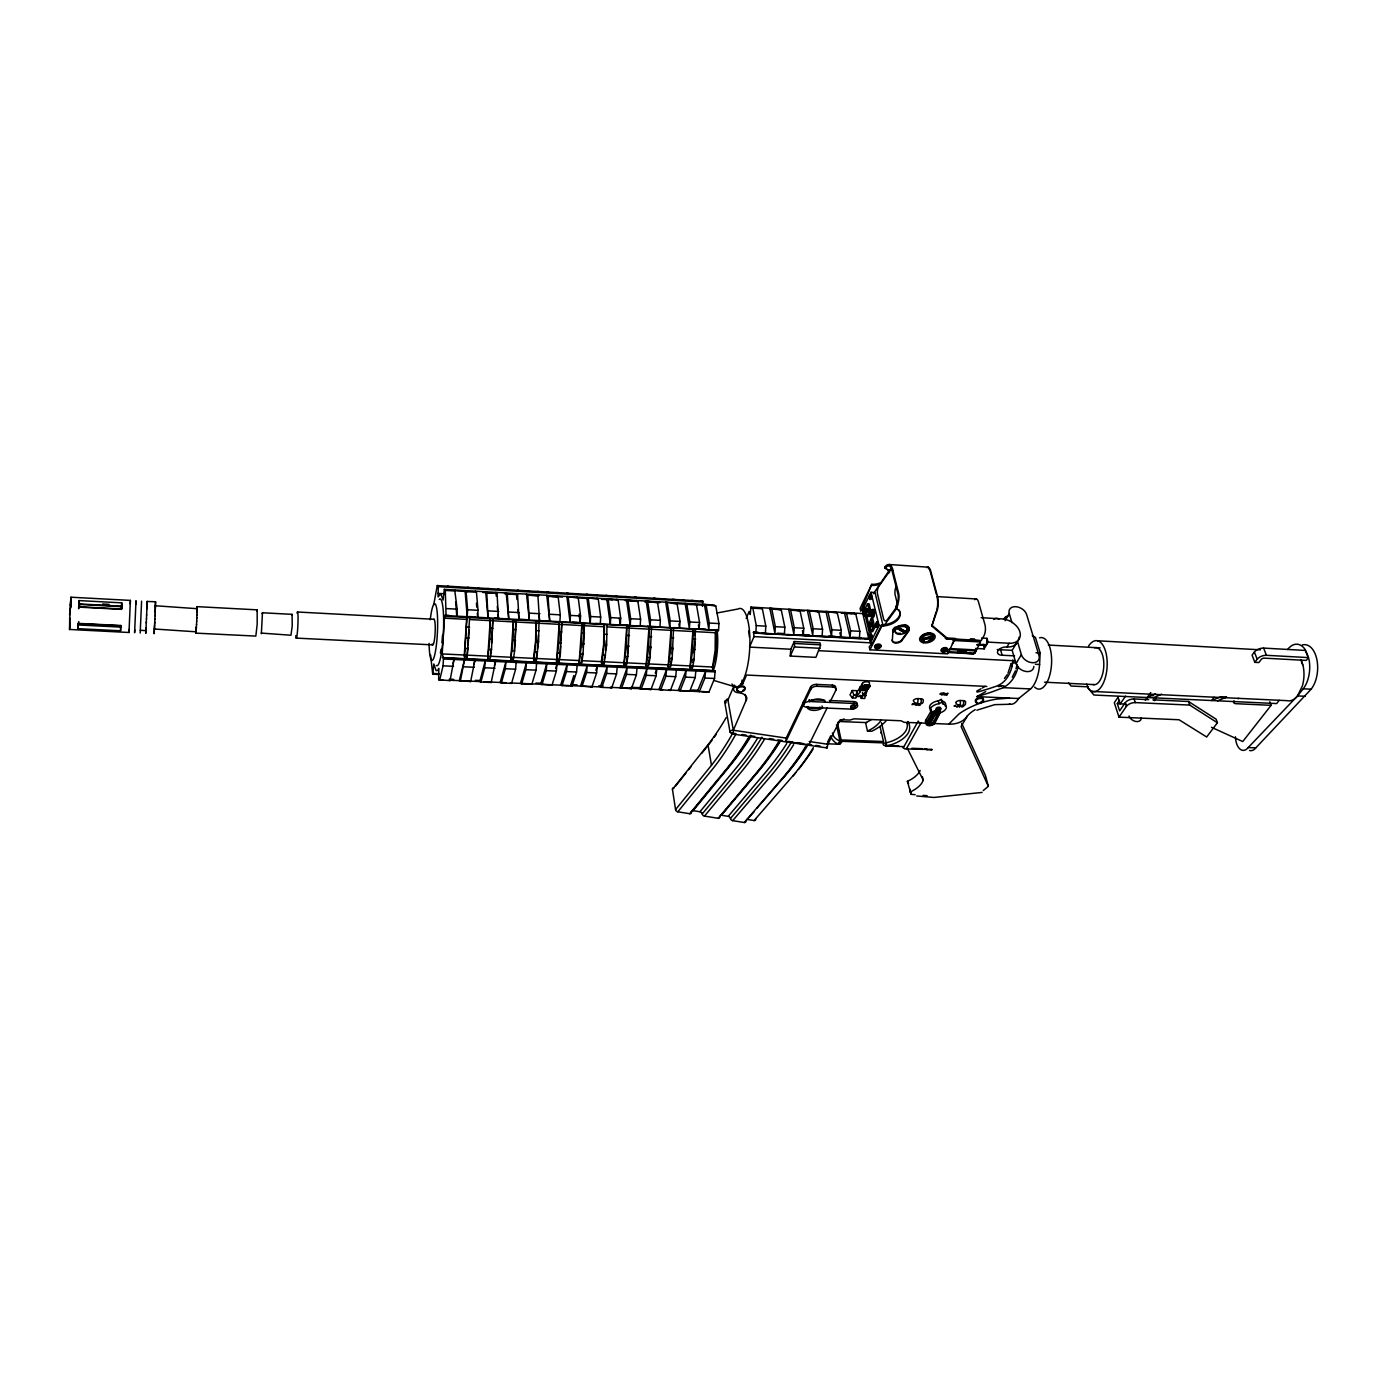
<?xml version="1.0" encoding="UTF-8"?>
<svg xmlns="http://www.w3.org/2000/svg" width="1387" height="1387" viewBox="0 0 1387 1387"><rect width="100%" height="100%" fill="white"/><g stroke="black" fill="none" stroke-linecap="round" stroke-linejoin="round"><path stroke-width="1.5" d="M449.423 615.499L445.123 615.256L444.447 618.186L442.193 653.936L443.476 657.941L715.051 670.909L714.565 678.468L708.913 692.148L668.655 689.963L670.389 690.431L675.712 676.665L676.353 670.06M70.91 606.327L70.893 597.208L69.61 615.013M121.779 605.009L121.657 608.997L79.406 606.778L79.44 602.773M197.041 608.685L155.396 605.755L155.153 612.794M147.109 602.704L147.178 601.473L155.569 601.75L155.032 615.811M196.07 630.842L195.862 631.796L154.338 629.005M195.827 627.427L195.792 633.131L255.832 636.096L257.184 624.358L257.167 609.847L197.041 606.639L196.815 607.783M197.006 612.291L197.11 609.066M78.851 606.084L79.076 600.588L121.744 602.86L121.501 608.321M69.662 617.735L69.783 625.52L70.078 623.283M71.032 607.714L71.118 603.986M70.078 608.356L69.471 629.455L128.991 632.489L130.378 600.398L70.893 597.208M120.548 630.79L120.721 625.52L77.984 623.37L77.967 628.692L120.548 630.79L120.773 625.433M196.937 614.961L197.075 611.442M147.074 603.986L146.987 606.414M147.195 601.299L146.883 608.806M154.234 630.738L154.148 633.72L154.616 624.843M121.657 608.997L121.744 606.691L79.614 604.437L79.406 606.778M130.291 604.038L130.378 600.398M196.833 617.978L196.989 614.424M140.191 633.044L141.595 601.16M140.312 630.287L145.895 630.652L146.051 627.756M135.874 604.333L135.995 600.71L134.608 632.767L134.764 629.767M145.895 630.322L145.791 633.322L146.311 622.104M146.623 615.169L146.97 607.09M533.752 660.281L536.041 641.418L536.422 621.359L535.954 622.988L535.59 641.158L533.527 658.253L533.752 660.281L536.284 660.42L538.589 641.557L538.971 621.497M538.399 635.211L537.393 649.133M556.534 661.391L558.909 642.58L559.256 622.59L556.534 661.391L559.048 661.512L560.417 653.104L561.77 622.728L561.042 640.43M579.159 662.466L581.604 643.741L581.916 623.821L579.159 662.466L581.656 662.587L583.06 654.213L584.43 623.959L583.216 647.486M601.629 663.558L604.143 644.886L604.437 625.034L603.9 626.647L603.622 644.626L601.351 661.547L601.629 663.558L604.108 663.662L606.639 645.024L606.934 625.173M606.292 640.742L605.512 650.572M623.942 664.616L626.543 646.03L626.803 626.23L623.942 664.616L626.404 664.737L627.912 656.432L629.265 626.369L628.71 627.964M646.117 665.691L648.787 647.157L649.012 627.427L646.117 665.691L648.561 665.812L650.122 657.525L651.474 627.565M668.135 666.748L670.875 648.284L671.083 628.623L668.135 666.748L670.562 666.87L672.175 658.617L673.51 628.744M690.015 667.788L692.824 649.393L692.997 629.802L690.015 667.788L692.425 667.91L694.072 659.692L695.424 629.941L694.922 635.437M694.956 641.349L694.176 653.069M790.781 649.237L790.243 656.051L815.903 657.351L820.549 645.388L820.046 642.892L794.283 641.54L790.781 649.237L749.535 647.105L754.008 636.616L753.592 631.935L757.874 632.16M836.482 724.881L840.071 741.577L839.724 744.264L838.771 744.16M884.715 745.443L885.669 746.258L886.276 743.311L881.456 722.714M146.276 623.075L146.467 618.689M146.467 618.949L146.641 614.718M154.893 619.382L155.084 615.169M196.729 621.255L196.867 617.77M464.472 656.97L467.003 617.631L466.604 619.278L464.316 654.907L464.472 656.97L467.072 657.091L469.604 617.77M469.101 629.577L468.078 645.683M487.721 658.079L489.871 639.078L490.305 618.879L487.721 658.079L490.305 658.201L491.501 649.705L492.888 619.018L491.692 642.892M510.815 659.189L513.034 640.257L513.45 620.128L510.815 659.189L513.381 659.31L514.629 650.85L515.999 620.266L515.253 638.089M154.703 623.491L154.893 618.983M154.755 622.052L154.321 629.733M1009.32 704.059A28.884 12.414 -87 0 0 1018.647 698.511L1030.558 688.94A28.486 12.448 -86.8 0 0 1039.591 664.494L1040.129 652.913L1035.448 637.413L1032.257 635.662M196.555 624.653L196.694 621.116M438.777 674.481L432.709 674.203L433.871 663.957L436.038 670.58L437.529 670.545L438.812 668.343L438.656 679.734L450.029 680.636L454.017 659.484L453.012 663.627M444.325 589.371L713.993 604.975L715.796 606.05L718.969 623.578L718.553 630.287L446.094 616.417L445.296 590.429L444.325 589.371L443.094 600.068L440.841 593.931L438.067 596.843L438.292 586.666L437.252 585.574L433.646 605.148M121.744 602.86L121.397 609.344L78.643 607.107L78.678 608.789L79.076 600.588M129.182 629.49L128.991 632.489M155.344 605.373L155.569 601.75M454.711 589.978L457.155 609.17L456.774 616.157L455.664 602.062M467.61 609.743L467.228 616.712L465.061 590.567L466.101 591.642L467.61 609.743L478.03 610.315L477.665 617.284L477.319 613.262M486.768 592.821L488.051 617.839L485.675 591.764L486.768 592.821L497.066 593.428L498.418 618.394L498.037 614.389M507.33 594.017L508.734 618.949L506.168 592.942L507.33 594.017L517.559 594.607L519.033 619.521L518.01 609.517M527.753 595.196L529.314 620.058L526.523 594.121L527.753 595.196L537.913 595.786L539.543 620.613L538.867 614.649M548.056 596.358L549.737 621.168L546.773 595.3L548.056 596.358L558.163 596.947L560.296 614.84L559.915 621.723M77.967 628.692L78.157 623.3M568.237 597.537L570.438 615.412L570.057 622.26L566.884 596.462L578.275 598.109L580.564 615.967L580.165 622.815L579.072 614.216M588.296 598.681L590.637 616.522L590.238 623.352L586.874 597.624L598.282 599.271L600.692 617.076L600.294 623.907M608.234 599.843L610.713 617.614L610.315 624.445L606.76 598.768L618.169 600.415L620.7 618.169L620.301 624.982L619.382 618.567M196.365 627.722L196.538 624.185M628.051 600.987L630.652 618.723L630.253 625.52L626.525 599.912L637.916 601.542L640.586 619.261L640.187 626.057M647.764 602.114L650.486 619.816L650.087 626.595L646.169 601.056L657.559 602.686L660.351 620.353L659.952 627.115M667.338 603.241L670.198 620.891L669.8 627.652L665.691 602.183L677.099 603.813L680.011 621.428L679.613 628.19L678.902 623.942M686.808 604.368L689.79 621.965L689.391 628.71L685.091 603.31L686.808 604.368L707.214 605.391M694.766 603.865L696.499 604.923L699.551 622.503L699.135 629.247L698.407 625.017M706.156 605.495L709.277 623.04L708.861 629.767L704.388 604.42L715.796 606.05M753.592 631.935L755.516 633.096L868.678 638.401L869.094 631.848L865.003 614.649L862.783 613.574L750.956 607.107L750.211 614.51L749.136 611.459L746.206 618.481M755.846 632.299L756.262 625.624L752.864 608.182L750.956 607.107M765.399 632.819L765.815 626.161L762.347 608.737L760.423 607.662M771.831 609.274L775.35 626.681L774.934 633.339L769.854 608.199L781.262 609.829L784.851 627.201L784.435 633.842M790.677 610.367L794.318 627.722L793.901 634.362L788.666 609.292L800.056 610.904L803.766 628.242L803.333 634.865L802.449 630.686M809.419 611.442L813.181 628.762L812.747 635.367L807.355 610.367L818.746 611.979L822.56 629.282L822.144 635.887M828.056 612.517L831.923 629.802L831.506 636.39L825.941 611.442L837.332 613.054L841.268 630.305L840.834 636.893L839.898 632.732M155.309 606.795L155.396 605.755M846.59 613.591L850.578 630.825L850.144 637.396L844.406 612.517L855.814 614.129L859.853 631.328L859.42 637.899M892.881 632.316L892.326 640.499A5.219 3.086 -14 0 0 895.759 643.065A5.219 3.086 -14 0 0 901.567 641.002L908.693 631.172A8.391 4.993 -14.2 0 0 902.226 625.242A8.391 4.993 -14.2 0 0 892.881 632.316L892.725 631.64A8.391 4.993 -14.2 0 1 895.17 627.045M977.627 644.279L986.538 644.764L986.989 638.332L981.649 638.037M196.191 630.253L196.365 626.941M827.536 742.184L830.744 735.821C830.692 739.184 839.43 747.974 840.071 741.577M439.662 680.185L443.06 665.829L443.476 657.941M78.764 621.532L78.608 623.699L120.894 625.814M460.363 681.104L464.454 659.969L459.288 680.653L470.661 681.554L474.857 660.472L473.799 664.598M479.798 681.554L480.942 682.005L484.704 667.771L485.225 660.958L479.798 681.554L451.052 680.289M480.942 682.005L491.189 682.473L495.558 661.46L494.448 665.569M501.4 682.924L505.336 668.725L505.874 661.946L500.187 682.473L501.4 682.924L511.578 683.375L515.6 669.21L516.137 662.431M70.252 605.634L70.737 601.264L70.928 604.004M521.72 683.826L525.829 669.678L526.384 662.917L520.454 683.375L521.72 683.826L531.845 684.276L536.041 670.164L536.596 663.402M541.936 684.727L546.218 670.632L546.773 663.888L540.601 684.276L551.991 685.178L556.36 671.1L556.915 664.373L555.667 668.447M562.03 685.611L566.468 671.568L567.04 664.858L560.625 685.161L562.03 685.611L572.016 686.062L576.559 672.036L577.131 665.344M827.033 708.098L808.916 744.784L785.926 741.386L786.221 738.092L810.545 687.102A4.82 2.826 -11.7 0 1 814.03 684.658A4.82 2.774 -12 0 1 816.492 684.398L832.408 685.126A4.82 2.791 -12.3 0 1 835.702 687.484M581.985 686.496L586.597 672.504L587.186 665.812L580.546 686.045L591.937 686.946L596.618 672.972L597.208 666.297L595.855 670.337M196.208 629.213L195.792 633.131M600.328 686.929L601.837 687.38L606.622 673.441L607.211 666.766L600.328 686.929L570.594 685.611L573.871 675.469M601.837 687.38L611.719 687.831L616.574 673.909L617.18 667.251M621.567 688.264L626.508 674.377L627.115 667.719L619.989 687.796L631.397 688.698L636.408 674.828L637.014 668.187M514.265 649.948L514.993 642.077M641.175 689.131L646.273 675.296L646.897 668.655L639.546 688.663L650.936 689.564L656.12 675.746L656.745 669.123L655.253 673.128M660.68 689.998L665.933 676.215L666.558 669.592L658.981 689.53L670.389 690.431M977.072 692.13A110.162 35.264 -5.2 0 0 994.358 686.86C1006.268 683.93 1012.458 671.291 1012.822 659.865M680.063 690.865L685.473 677.116L686.114 670.528L678.312 690.397L689.703 691.298L695.199 677.567L695.841 670.979M702.515 606.362L702.758 601.126L700.972 600.952M560.573 646.359L559.048 661.512M699.325 691.714L704.891 678.018L705.55 671.447L697.522 691.246M867.846 611.944L868.782 608.841L868.453 611.979L867.256 611.944L867.066 608.65L867.863 611.979L868.262 611.164L867.256 611.944M70.026 626.543L69.61 629.559M627.635 653.624L628.467 645.891M870.811 623.439L870.464 626.595L871.608 626.768L871.816 625.121C869.684 622.919 872.891 623.769 871.001 624.271M871.071 626.629L871.4 623.474M649.809 654.716L650.659 647.018M672.071 653.901L672.712 648.128M1007.985 673.198L1011.158 663.489M860.096 695.268L861.327 698.355L864.69 698.493L866.771 691.159L864.552 695.459M467.904 647.66L467.072 657.091M490.374 654.317L491.154 648.804M536.925 652.913L536.284 660.42M581.708 658.773L582.627 653.329M604.16 659.848L604.784 656.242M627.097 657.351L626.404 664.737M1018.647 698.511L976.864 696.603L981.615 695.234A121.102 41.333 -5.8 0 0 999.42 689.096C1009.389 686.132 1015.995 676.752 1017.989 666.887M648.266 663.801L649.272 658.444M670.597 663.09L671.637 657.733M692.807 662.379L693.517 658.808M715.051 670.909L713.161 670.51L712.554 667.008L715.137 650.382L715.293 632.715L716.42 629.923L718.241 631.085M256.734 610.973L257.167 609.847M786.221 738.092L733.324 730.255A2.358 1.352 -10.1 0 0 730.238 731.296A2.358 1.352 -10.1 0 0 731.382 732.96A2.358 0.988 -81.6 0 0 732.7 733.515A2.358 0.988 -81.6 0 0 733.324 730.255L746.813 698.736A12.102 7.056 -10.3 0 0 738.855 692.807A7.299 4.282 -10.5 0 1 735.682 685.924M262.091 613.661L262.455 612.777L292.068 614.337L292.241 625.884L290.958 635.229L261.241 633.096M1015.977 668.829L1017.104 664.772L1017.902 667.39M291.634 615.221L292.068 614.337M936.797 609.76L937.04 608.945A9.605 2.878 88.9 0 0 937.161 597.26L936.936 596.306M1015.405 670.857L1012.233 677.22M947.252 651.647L974.94 653.104L980.453 641.956L980.124 640.794L947.286 639.078L931.821 626.074L936.138 611.667M931.821 626.074L937.387 609.951A11.061 3.311 88.9 0 0 937.525 596.479L930.469 570.196A12.015 3.572 89.1 0 0 926.932 567.751M927.383 722.696L927.296 723.754A3.502 1.942 -13.9 0 0 929.533 725.401A3.502 1.942 -13.9 0 0 933.52 724.014L939.242 713.958A3.52 1.959 -14 0 0 936.988 712.277A3.52 1.959 -14 0 0 932.983 713.698L927.504 723.164L932.862 713.23A3.52 1.959 -14 0 1 936.866 711.808A3.52 1.959 -14 0 1 939.12 713.49L933.399 723.546A3.502 1.942 -13.9 0 1 929.429 724.933A3.502 1.942 -13.9 0 1 927.175 723.286M931.11 724.569A2.323 1.283 -13.9 0 0 932.567 723.789L938.08 714.097A2.341 1.3 -14 0 0 936.589 712.987A2.341 1.3 -14 0 0 933.936 713.924L928.44 723.615A2.323 1.283 -13.9 0 0 929.931 724.707C933.52 726.268 940.438 713.178 935.462 714.322C923.759 727.551 933.226 727.967 937.04 714.704M928.718 723.633L928.562 724.083A2.323 1.283 -13.9 0 0 930.053 725.176A2.323 1.283 -13.9 0 0 932.688 724.257L938.201 714.565A2.341 1.3 -14 0 0 936.71 713.455A2.341 1.3 -14 0 0 934.058 714.392L928.596 723.164M937.161 714.998L934.89 715.397L929.931 724.725M790.243 656.051L794.56 646.498L794.283 641.54M734.33 685.074L727.932 700.054L733.324 730.255M740.797 684.068A7.299 4.282 -10.5 0 1 742.669 683.999L746.535 675.053L986.798 686.426M895.985 586.926L895.759 587.447A5.999 2.219 -86.1 0 0 895.1 594.694L897.788 605.46M869.614 686.253C867.222 692.044 854.167 683.878 869.701 686.79L869.441 683.15A3.624 1.595 -8.2 0 0 867.083 681.763A3.624 1.595 -8.2 0 0 862.922 682.837L856.368 693.188M869.701 686.79C870.325 681.017 860.096 689.616 862.454 683.306M785.926 741.386L810.944 689.01L810.545 687.102M871.764 584.326L860.113 608.356L860.807 611.251L871.764 584.326A13.991 8.669 -14.2 0 0 880.901 582.661M869.424 638.956L870.342 642.84L879.063 625.485L883.103 625.71L874.989 592.544L871.001 592.301L862.489 609.795L863.962 616.019L865.8 612.256L870.828 633.252M864.482 612.1L863.546 611.476L864.465 608.754M869.805 596.462L871.001 596.098L870.62 598.178L870.603 595.664M870.204 598.161L870.204 595.63M867.534 616.4L869.597 612.204L871.192 612.291L869.181 603.9L867.586 603.796L865.523 608.009L867.534 616.4L869.129 616.487L870.516 613.695M864.084 612.083L864.066 608.737M873.463 593.636L889.084 570.646A8.235 3.832 -79.5 0 1 892.673 568.947M871.4 611.806L871.157 613.453M829.842 702.394L835.91 690.137L835.494 688.247M869.129 623.023L871.192 618.827L872.804 618.931L874.85 627.427L872.752 631.605L871.157 631.518L869.129 623.023L870.724 623.11M872.007 623.491L871.4 625.936M871.157 631.518L873.238 627.34L871.192 618.827M869.909 636.72L870.499 635.558L871.487 636.252L870.915 639.268L869.926 638.557L870.897 635.575M876.497 624.133L877.711 623.786L877.312 625.884L877.295 623.335M876.913 625.866L876.896 623.3M870.516 639.234L870.499 635.558M898.949 609.933A14.962 9.015 -14 0 1 896.297 619.781A14.962 9.015 -14 0 1 881.647 624.878L873.307 641.453L869.233 646.81L869.926 649.792L947.633 653.866L955.262 638.419L946.992 637.968L931.527 624.965M869.926 649.792L881.907 625.988A14.962 8.998 -14 0 0 898.429 618.966A14.962 8.998 -14 0 0 895.638 608.286L895.863 606.396A9.674 4.594 -79.4 0 0 898.135 594.798L891.512 568.67A10.663 5.011 -79.1 0 0 885.53 567.526L884.906 568.289A14.009 8.669 -14.2 0 1 889.5 572.727M852.225 690.483L850.04 694.818L852.381 697.956L855.744 698.094L857.201 695.216L856.698 690.691L852.225 690.483L853.837 695.078L852.381 697.956M876.653 647.088L876.879 645.648L877.451 647.521L878.855 645.753L878.63 647.192M731.903 733.914L827.137 747.957L827.831 744.264L840.297 719.68L849.763 720.078L854.219 718.83L901.134 720.772L904.029 722.315L927.296 723.251A4.664 2.601 -13.9 0 1 925.684 720.356L931.318 710.647M861.327 698.355L862.818 695.476L862.471 692.46M942.952 649.948L944.634 648.821L945.171 650.711L942.952 649.948L945.431 649.255M943.125 650.607L943.385 649.151M917.015 703.729L915.853 705.185L916.772 703.504L920.743 703.885M1007.274 674.637L1004.5 678.364M918.974 703.608L918.055 705.272L919.98 705.359L918.506 705.099L919.217 703.816M952.28 643.828L954.273 640.222M918.246 721.032L903.197 747.974L905.017 748.945L931.977 749.517A2.271 0.884 -88 0 1 931.076 749.743M926.637 749.743L931.977 749.517M906.509 748.581L920.864 722.991A2.323 1.699 28.8 0 1 918.766 721.986M941.79 694.558L944.166 693.136L942.293 693.049L941.34 694.748L943.264 694.835M932.029 712.901L932.723 712.346A4.698 2.618 -14 0 1 937.265 711.115A4.698 2.618 -14 0 1 940.23 712.658L934.89 723.06A4.681 2.583 -13.9 0 1 929.03 725.626A4.681 2.583 -13.9 0 1 926.273 722.696L931.908 712.987M943.541 694.055L942.12 693.985M947.824 652.497L973.674 653.849L974.662 652.115L974.94 653.104M984.163 648.891L983.539 644.366L986.105 645.51L984.163 648.891L975.564 648.44M986.538 644.764L988.064 642.112L986.989 638.332M1005.09 620.7L1009.251 613.505A9.57 6.554 28.9 0 1 1015.752 606.674A9.57 6.554 28.9 0 1 1026.623 614.528L1038.984 655.566A9.744 6.762 29.8 0 1 1032.448 662.726A9.744 6.762 29.8 0 1 1021.369 654.647L1017.503 641.54L1019.774 637.829A15.742 10.905 28.9 0 0 1016.168 625.658L1013.169 623.023A15.742 10.905 28.9 0 0 1002.055 618.914L981.146 617.683M959.041 705.359C956.389 708.098 955.47 707.283 958.694 705.342L962.959 705.567A3.537 2.549 29.4 0 0 965.439 702.897A3.537 1.976 -14.6 0 0 963.428 700.643L960.185 700.504A3.537 1.976 -14.5 0 0 955.73 702.463A3.537 2.549 29.3 0 0 959.717 705.428L960.012 704.787A3.52 1.422 -87.4 0 0 960.341 701.302L960.185 700.504M933.711 723.511L948.708 724.135L959.111 713.854A52.654 28.607 -14.9 0 1 996.768 699.083L1009.476 698.094M960.133 705.602L959.284 707.058L960.48 705.619M1014.538 655.878L1002.125 655.219A6.727 3.849 -15.9 0 1 997.912 650.763A6.727 3.849 -15.9 0 1 1006.945 647.018L1009.147 643.273A15.742 10.905 28.9 0 0 1018.249 640.222M975.2 709.659A29.283 16.02 -14.9 0 0 967.467 715.761L961.104 726.563L988.342 786.308L983.21 790.59M1033.835 666.401A9.692 6.744 29.9 0 1 1025.86 671.481A9.692 6.744 29.9 0 1 1016.012 663.558L1012.163 650.347L1017.503 641.54M1016.012 663.558L1021.369 654.647M1235.453 736.792A15.153 8.27 -87.8 0 0 1248.196 747.576L1297.538 695.91L1302.462 685.715A24.758 14.026 -86.4 0 0 1303.26 666.575L1301.63 660.958M1016.619 643.031L1016.03 643.984A15.708 10.888 29 0 1 1006.945 647.018M895.638 608.286L896.227 607.402A11.148 5.288 -79.4 0 0 898.845 594.035L892.136 567.612A12.119 5.687 -79.1 0 0 885.339 566.312L884.906 568.289M1118.511 696.569L1114.316 702.741L1118.98 717.148L1179.037 719.749L1206.655 737L1217.422 722.766L1216.139 719.194L1188.468 701.493L1152.909 699.846M1148.731 699.655L1134.098 698.961A6.918 3.676 -17.2 0 0 1125.204 702.758L1119.638 710.855L1117.298 703.642L1119.517 700.4M1125.533 696.135L1120.211 703.937L1117.853 696.707M1118.98 717.148L1126.383 706.382A6.935 3.676 -17.2 0 1 1135.312 702.602L1189.734 705.081L1217.422 722.766M1145.298 700.262L1150.725 692.529M1154.244 700.678L1156.429 697.592M884.629 567.196L884.646 567.162A13.991 8.669 -14.2 0 1 886.761 568.341M868.886 687.9C867.152 690.986 857.322 689.599 862.125 687.588M860.425 689.252L867.673 689.547M862.454 686.496L869.892 686.236M856.004 695.598L856.663 696.534L860.339 691.593L859.68 687.085M897.112 606.466L887.039 620.076A6.068 2.843 -80.1 0 1 883.675 619.243L877.399 593.619A6.016 2.791 -79.7 0 1 878.751 586.424L889.76 571.115A6.9 3.207 -79.5 0 1 892.708 570.49M884.074 625.502L897.406 607.454M860.477 695.806L861.136 696.742L867.256 690.102M860.842 688.698L868.071 688.992L868.401 687.917M1214.093 697.245L1211.649 700.539L1220.3 696.95L1226.541 696.933M1254.403 652.029L1252.08 655.132L1254.836 662.345L1258.859 662.553L1261.199 659.449A2.375 1.248 -19.5 0 1 1264.285 658.149L1306.277 660.42L1308.478 657.611L1305.583 650.451L1263.626 648.093A7.108 3.745 -19.6 0 0 1254.403 652.029L1257.159 659.224L1254.836 662.345M1269.764 701.787L1271.116 705.324L1242.752 741.542L1211.492 727.308M1279.213 700.331L1276.647 703.573L1093.875 695.026L1087.945 687.796L1086.784 684.12M1092.315 691.437L1286.893 700.643A24.758 14.026 -86.4 0 0 1297.538 695.91L1303.208 688.802A24.879 14.147 -86.2 0 0 1308.981 659.293L1304.855 649.099A24.879 14.147 -86.2 0 0 1287.587 649.532M711.531 787.712L691.402 812.175A2.219 1.595 39.6 0 1 689.72 813.718L677.827 811.794A2.237 1.612 39.2 0 1 675.556 809.609L672.452 789.324L708.011 744.784A494.24 299.956 0.1 0 0 726.199 717.564M675.469 786.186L686.01 772.975M688.645 769.681L691.281 766.387M701.822 753.193L709.728 743.293A495.852 301.36 0.1 0 0 711.964 740.311M1249.548 750.488A15.136 8.305 -87.8 0 0 1255.824 747.87L1311.131 689.183A24.845 14.217 -86.2 0 0 1316.939 659.813A24.845 14.217 -86.2 0 0 1302.376 644.903M675.556 809.609L711.479 765.312A498.574 298.292 -0.1 0 0 731.642 735.127M677.827 811.794L713.837 767.531A500.984 299.384 -0.1 0 0 735.908 734.07M689.72 813.718L725.938 769.664A494.292 296.315 -0.6 0 0 748.928 736.844M714.201 784.453L718.241 779.546M720.911 776.287L726.285 769.768M692.581 810.632A2.219 1.595 39.7 0 1 693.084 810.649L729.319 766.612A498.956 300.008 -0.6 0 0 750.714 736.566M693.084 810.649L699.95 811.759L736.306 767.843A491.241 295.154 -0.9 0 0 757.579 738.196M719.784 816.302A2.202 1.578 40.4 0 0 719.801 816.77A2.202 1.578 40.3 0 1 718.154 818.295L704.475 816.093A2.219 1.595 40 0 1 702.221 813.926L738.647 770.062A494.275 296.645 -0.9 0 0 761.948 737.208M704.475 816.093L740.987 772.282A497.309 298.118 -0.9 0 0 764.462 739.288M718.154 818.295L754.909 774.709A488.259 292.362 -1.4 0 0 778.332 742.253M722.523 813.545L726.597 808.708M730.689 803.853L734.763 799.016M737.485 795.791L756.556 773.183A490.513 294.148 -1.4 0 0 765.797 761.584M720.494 815.331A2.202 1.578 40.4 0 1 721.431 815.244L758.186 771.675A492.749 295.934 -1.4 0 0 779.979 741.941M721.431 815.244L728.21 816.354L765.087 772.888A485.277 291.166 -1.7 0 0 786.741 743.553M745.842 820.532A2.202 1.56 41.1 0 0 745.859 820.983A2.202 1.56 41 0 1 744.264 822.508L732.7 820.653A2.202 1.56 40.7 0 1 730.446 818.503L767.41 775.09A488.259 292.622 -1.7 0 0 791.127 742.6M732.7 820.653L769.733 777.292A491.258 294.079 -1.7 0 0 793.641 744.663M744.264 822.508L781.505 779.338A453.844 270.465 -2.8 0 0 805.639 746.483M747.246 819.388L754.355 811.482M756.886 808.205L784.695 776.304A458.369 273.985 -2.7 0 0 806.957 746.535M746.969 819.457A2.202 1.56 41.1 0 1 747.454 819.474L754.112 820.549L791.457 777.518A407.431 241.633 -3.9 0 0 813.389 747.576M871.296 615.187L871.92 612.794L871.296 615.187A4.022 1.439 -86.4 0 0 873.273 616.66A4.022 1.439 -86.4 0 0 873.55 610.297A4.022 1.439 -86.4 0 0 871.261 612.152M896.886 628.467L896.123 629.109A6.294 3.745 -14.2 0 0 896.574 633.668A6.294 3.745 -14.2 0 0 903.925 633.443L904.757 632.975L896.8 628.138L898.1 627.288L906.352 631.778A6.294 3.745 -14.2 0 0 905.919 627.184A6.294 3.745 -14.2 0 0 898.551 627.427L898.1 627.288M905.971 631.674L904.671 632.645L896.8 628.138M856.49 693.673L856.819 695.737L855.675 695.476M982.377 687.952L985.082 686.357M985.672 691.662L976.864 696.603M839.933 721.119L844.042 718.865M976.777 691.09L981.008 688.767M931.423 709.797A8.253 4.629 -14.1 0 1 930.452 704.735A8.253 4.629 -14.1 0 1 938.323 700.886L941.201 699.395L942.276 701.059A8.253 4.629 -14.1 0 1 945.188 706.052M933.694 713.178A8.253 4.612 -14.1 0 1 932.151 712.606L931.006 711.774A8.253 4.612 -14.1 0 1 931.717 706.937A8.253 4.612 -14.1 0 1 939.051 703.712L941.929 702.221L941.201 699.395M1147.24 697.522L1155.475 693.881M1153.325 697.8L1161.612 694.176M1217.613 700.816L1226.299 697.245M976.847 710.196L994.739 704.648L1010.273 704.267M261.363 633.755L262.455 612.777M939.727 712.935L941.738 712.225A8.253 4.612 -14.1 0 0 943.004 703.885L942.276 701.059M998.727 686.652L1001.535 685.802M903.076 746.865L903.943 746.639L885.877 745.981C896.557 744.507 915.697 734.503 907.878 721.5M877.035 646.325L879.011 646.429M876.48 646.411L878.474 646.515M943.559 649.827L945.605 649.931M921.766 638.783C945.83 634.726 925.441 636.026 921.974 639.996A5.756 3.381 -14.6 0 0 927.972 641.678A5.756 3.381 -14.6 0 0 933.122 637.552L932.914 636.338M921.887 639.65L933.035 637.205M921.974 639.996L933.122 637.552M717.044 612.985L738.075 608.997A39.356 11.581 -87 0 1 749.465 652.271A39.356 11.581 -87 0 1 731.972 684.034M982.065 792.428L933.936 797.456L916.755 795.965M886.189 745.062L886.64 745.998M962.803 705.688C959.093 706.711 964.693 707.647 962.803 705.688A3.502 1.422 -87.4 0 0 963.428 700.643M803.298 702.29L803.697 704.18A4.785 2.757 -11.7 0 0 806.835 707.231L851.549 709.138A4.75 2.705 -12.6 0 0 857.443 706.503A4.75 2.705 -12.6 0 0 854.444 703.469L854.011 701.579L829.443 700.504M886.726 745.53L898.741 745.963M826.721 743.779L839.724 744.264L838.58 742.34M911.866 748.287L922.476 748.685M883.519 741.525A2.289 1.266 -12.9 0 0 882.808 742.86L840.435 741.265A2.306 1.283 -12.1 0 0 841.129 739.93L883.519 741.525L880.086 726.788M871.209 719.662A29.231 16.592 -12.8 0 1 865.575 722.766L867.482 731.07L871.764 731.244A40.951 23.128 -12.8 0 0 886.345 720.599M1248.196 747.576L1255.824 747.87M839.187 721.5L866.58 722.61M918.818 704.527L920.361 704.388L918.922 704.336M803.697 704.18A4.785 2.757 -11.7 0 1 809.592 701.51L854.444 703.469M1117.298 703.642L1126.157 704.197M432.883 673.441L439.367 673.735M853.837 695.078L857.201 695.216M862.818 695.476L866.164 695.633M917.778 698.771L917.899 699.412A3.537 1.352 -87.4 0 1 917.292 703.556A3.554 2.583 28.3 0 1 913.305 700.574A3.554 2.011 -13.8 0 1 917.761 698.597L921.037 698.753A3.554 2.011 -13.9 0 1 923.135 701.007A3.554 2.583 28.4 0 1 920.569 703.694A3.537 1.37 -87.4 0 0 921.037 698.753M856.819 696.378L861.31 696.586M449.405 679.179L453.722 679.387M475.36 680.341L479.694 680.532M535.954 683.045L542.456 683.34M570.577 684.606L577.079 684.883M598.716 685.854L603.033 686.045M631.172 687.311L639.823 687.692M691.766 690.015L698.25 690.293M438.656 679.734L442.782 679.907M483.89 681.745L506.29 682.733M568.601 685.507L510.347 682.924L511.578 683.375M662.847 689.703L610.176 687.363L611.719 687.831M701.337 691.419L708.913 692.148M811.222 699.707L824.866 700.296M1002.94 687.64L1030.558 688.94M443.06 665.829L453.514 666.315M463.934 666.8L474.337 667.286M484.704 667.771L495.038 668.239M505.336 668.725L515.6 669.21M525.829 669.678L536.041 670.164M546.218 670.632L556.36 671.1M566.468 671.568L576.559 672.036M586.597 672.504L596.618 672.972M606.622 673.441L616.574 673.909M626.508 674.377L636.408 674.828M646.273 675.296L656.12 675.746M665.933 676.215L675.712 676.665M685.473 677.116L695.199 677.567M704.891 678.018L714.565 678.468M863.494 685.403L869.805 685.698M1271.116 705.324L1235.973 703.694A4.612 2.375 -18.6 0 1 1234.066 700.834M862.523 687.033L869.302 687.345M861.726 688.143L868.487 688.455M835.91 690.137A4.82 2.791 -12.3 0 0 832.824 687.033L816.908 686.288L816.492 684.38M866.84 690.639L860.113 690.345L860.339 691.593M1044.567 682.196L1094.135 684.606M442.193 653.936L578.448 660.524M582.783 660.732L712.554 667.008M1297.538 695.91L1305.427 696.291M1088.188 686.842L1071.059 686.028L1068.51 682.82M442.453 657.577L713.161 670.51M443.563 658.981L715.224 671.915M997.738 685.611L1004.084 685.906M78.175 624.965L120.721 627.097M296.177 638.107L432.501 644.868M1303.208 688.802L1311.131 689.183M465.633 648.423L468.217 648.561M488.935 649.584L491.501 649.705M512.08 650.728L514.629 650.85M535.053 651.855L537.601 651.977M557.886 652.982L560.417 653.104M580.564 654.092L583.06 654.213M603.068 655.201L605.564 655.323M625.45 656.311L627.912 656.432M647.66 657.403L650.122 657.525M669.73 658.496L672.175 658.617M691.645 659.571L694.072 659.692M794.387 646.966L820.168 648.301M818.607 650.676L1015.353 660.836M1012.545 662.795L1016.636 663.003M1035.396 664.286L1039.591 664.494M466.535 637.881L469.135 638.02M489.871 639.078L492.454 639.216M513.034 640.257L515.6 640.378M536.041 641.418L538.589 641.557M558.909 642.58L561.44 642.718M581.604 643.741L584.118 643.863M604.143 644.886L606.639 645.024M626.543 646.03L629.022 646.151M648.787 647.157L651.249 647.278M670.875 648.284L673.319 648.405M692.824 649.393L695.251 649.532M869.926 638.557L870.915 639.268M753.245 632.715L757.545 632.94M761.844 633.183L783.326 634.344M787.625 634.57L809.106 635.731M813.406 635.957L834.887 637.118M839.17 637.344L860.668 638.505M864.951 638.731L871.4 639.078M976.656 644.764L983.106 645.111M755.516 633.096L869.736 639.251M977.488 645.042L986.105 645.51M444.447 618.186L465.945 619.348M470.245 619.573L603.518 626.716M607.818 626.941L715.293 632.715M297.581 612.014L434.096 619.295M754.008 636.616L872.319 642.927M997.27 649.567L1012.163 650.347M1036.002 652.705L1040.129 652.913M950.32 648.579L975.911 649.931M102.725 604.004L109.088 604.351M948.465 649.463L976.188 650.919M79.007 603.917L121.623 606.171M957.637 651.214L966.15 651.665M794.682 643.481L820.48 644.834M467.003 627.028L469.604 627.149M490.339 628.242L492.922 628.38M513.502 629.455L516.068 629.594M536.509 630.669L539.058 630.808M559.36 631.865L561.891 632.004M582.055 633.061L584.568 633.183M604.611 634.24L607.107 634.379M626.993 635.419L629.473 635.541M649.237 636.581L651.699 636.72M671.325 637.743L673.77 637.864M693.275 638.887L695.702 639.026M957.03 652.583L973.674 653.849M1097.602 640.777L1260.471 649.827M446.666 608.598L457.155 609.17M488.432 610.887L498.8 611.459M509.116 612.031L519.414 612.603M529.695 613.158L539.924 613.73M550.136 614.285L560.296 614.84M570.438 615.412L580.564 615.967M590.637 616.522L600.692 617.076M610.713 617.614L620.7 618.169M630.652 618.723L640.586 619.261M650.486 619.816L660.351 620.353M670.198 620.891L680.011 621.428M689.79 621.965L699.551 622.503M709.277 623.04L718.969 623.578M756.262 625.624L765.815 626.161M775.35 626.681L784.851 627.201M794.318 627.722L803.766 628.242M813.181 628.762L822.56 629.282M831.923 629.802L841.268 630.305M850.578 630.825L859.853 631.328M970.38 638.766L974.61 638.991M1257.159 659.224A7.126 3.745 -19.5 0 1 1266.418 655.305L1308.478 657.611M945.327 638.54L949.558 638.766M955.903 639.112L981.285 640.499L983.868 635.957A7.993 3.311 -86.4 0 0 984.961 624.722L978.459 601.819A7.923 3.242 -86.1 0 0 974.714 599.687M1048.329 645.059L1100.134 647.885M988.064 642.112L1009.147 643.273M952.973 640.465L980.453 641.956M468.806 616.539L475.256 616.886M494.639 617.943L498.956 618.169M520.489 619.33L526.939 619.677M546.322 620.735L550.622 620.96M572.155 622.122L578.622 622.468M595.838 623.404L602.305 623.751M621.671 624.809L628.138 625.156M647.521 626.196L656.138 626.664M673.354 627.6L679.821 627.947M699.187 628.987L705.654 629.334M777.223 633.2L783.672 633.564M803.021 634.605L809.453 634.951M828.802 635.992L835.251 636.338M852.45 637.274L861.032 637.743M446.285 615.585L718.553 630.287M437.807 593.376L444.256 593.74M873.238 627.34L874.85 627.427M864.604 609.326L864.604 611.008M437.252 585.574L702.758 601.126M438.292 586.666L702.932 602.079M457.069 590.949L467.852 591.573M482.953 592.457L491.57 592.942M504.504 593.688L515.288 594.312M528.239 595.058L539.023 595.682M551.957 596.427L562.741 597.051M577.824 597.936L588.608 598.543M601.542 599.305L612.326 599.912M625.277 600.675L636.061 601.282M644.678 601.785L659.779 602.652M672.712 603.397L685.646 604.16M750.627 607.905L754.927 608.147M770.028 609.032L780.812 609.639M791.596 610.263L804.529 611.008M817.48 611.754L828.264 612.378M841.198 613.123L851.982 613.747M445.296 590.429L455.716 591.035M466.101 591.642L476.452 592.232L478.03 610.315M752.864 608.182L762.347 608.737M937.144 596.583L976.413 598.993M889.206 564.509L928.302 567.179M920.153 770.496A25.746 13.887 -12.9 0 1 907.375 781.332L911.12 794.352L915.125 794.682M923.118 795.358L927.123 795.705M691.576 600.415L693.327 600.571M682.144 599.86L683.878 600.034M672.695 599.305L674.394 599.479M663.211 598.751L664.876 598.924M653.693 598.196L655.34 598.369M644.157 597.641L645.77 597.797M634.587 597.086L636.182 597.242M625 596.531L626.56 596.687M615.377 595.959L616.903 596.115M605.72 595.404L607.229 595.56M596.046 594.832L597.52 594.988M586.337 594.277L587.776 594.416M576.593 593.705L578.015 593.844M566.832 593.133L568.219 593.272M557.037 592.561L558.406 592.7M547.224 591.989L548.541 592.128M537.376 591.417L538.659 591.555M527.493 590.845L528.759 590.983M517.576 590.255L518.807 590.394M507.642 589.683L508.838 589.822M497.673 589.094L498.852 589.232M487.687 588.521L488.813 588.643M477.648 587.932L478.758 588.053M467.592 587.342L468.667 587.464M457.519 586.753L458.56 586.874M447.394 586.164L448.4 586.285M867.066 608.65L868.782 608.841M809.193 741.508L827.831 744.264M731.382 732.96L735.613 733.584M741.941 734.521L746.171 735.145M750.402 735.769L754.615 736.393M769.404 738.577L773.634 739.202M777.864 739.826L782.077 740.45M788.423 741.386L792.653 741.993M796.866 742.617L803.212 743.553M807.425 744.178L811.655 744.802M815.885 745.426L820.116 746.05M924.522 748.633L927.019 749.067M687.935 690.83L689.703 691.298M649.272 689.096L650.936 689.564M629.785 688.229L631.397 688.698M714.166 680.532L734.746 686.721M590.446 686.478L591.937 686.946M570.594 685.611L572.016 686.062M550.639 684.71L551.991 685.178M530.545 683.826L531.845 684.276M490.01 682.023L491.189 682.473M469.569 681.104L470.661 681.554M448.989 680.185L450.029 680.636M853.612 613.054L855.814 614.129M835.182 611.979L837.332 613.054M816.648 610.904L818.746 611.979M798.028 609.829L800.056 610.904M779.269 608.754L781.262 609.829M898.187 627.635L906.058 632.021M675.4 602.738L677.099 603.813M655.93 601.611L657.559 602.686M636.356 600.484L637.916 601.542M616.66 599.34L618.169 600.415M596.843 598.196L598.282 599.271M576.905 597.034L578.275 598.109M556.846 595.89L558.163 596.947M536.665 594.711L537.913 595.786M516.363 593.532L517.559 594.607M826.929 747.94L826.444 746.986M497.066 593.428L495.939 592.353L496.321 596.358M475.377 591.174L476.452 592.232M445.123 615.256L446.094 616.417M1087.945 687.796L1089.384 689.686A25.573 12.032 -86.7 0 0 1104.659 679.821A25.573 12.032 -86.7 0 0 1104.017 647.174A25.573 12.032 -86.7 0 0 1088.518 646.151M806.922 707.231L807.789 708.48A9.553 5.496 -11.9 0 0 822.474 707.907L822.075 706M432.709 674.203L430.594 655.028M941.929 702.221L943.004 703.885M907.375 781.332L908.537 783.586M907.289 748.2L923.239 780.188A25.85 13.835 -12.9 0 1 909.959 792.098M961.711 723.338L985.481 775.61L988.342 786.308M1300.625 659.536L1302.774 664.91M1263.626 648.093L1266.418 655.305M1188.468 701.493L1189.734 705.081M1134.098 698.961L1135.312 702.602M1125.204 702.758L1126.383 706.382M1011.106 664.009L1011.886 666.627M1009.251 613.505L1011.955 622.659M1000.374 649.151L1002.125 655.219M936.398 594.295L930.192 571.288A10.593 3.138 89.1 0 0 929.862 570.421M946.992 637.968L947.286 639.078M938.323 700.886L939.051 703.712M931.423 710.56L931.908 712.433L932.601 711.878A4.698 2.618 -14 0 1 937.144 710.629A4.698 2.618 -14 0 1 940.109 712.19L940.143 712.779M930.764 711.358L931.353 713.716M925.684 720.356L926.273 722.696M922.355 776.581L923.239 780.188M881.647 624.878L881.907 625.988M871.001 592.301L879.063 625.485M867.586 603.796L869.597 612.204M909.82 788.978L911.12 794.352M862.783 613.574L868.678 638.401M851.133 707.249L851.549 709.138M832.408 685.126L832.824 687.016M837.488 723.251L841.129 739.93M809.661 701.527L809.262 699.62L809.592 701.51A9.553 5.496 -11.9 0 1 818.833 698.996A9.553 5.496 -11.9 0 1 825.265 702.186M745.252 694.454L746.397 700.539M741.958 680.133L742.669 683.999M724.673 701.822L730.03 732.007M708.011 744.784L711.479 765.312M692.096 665.933L692.425 667.91M886.484 744.49L886.276 743.311M864.569 684.883L864.794 685.351A3.624 1.595 -8.2 0 1 869.58 685.577M603.848 661.668L604.108 663.662M581.396 660.576L581.656 662.587M516.571 595.543L516.97 599.531M513.173 657.282L513.381 659.31M497.274 606.379L497.656 610.384M476.435 603.224L476.781 607.229M197.041 606.639L197.041 610.159M195.862 631.796L195.792 629.577M876.896 624.15L876.896 625.433M870.204 596.479L870.204 597.745M870.308 636.737L870.325 638.575M871.573 612.066A4.3 1.543 -86.4 0 1 874.018 610.107A4.3 1.543 -86.4 0 1 873.723 616.903A4.3 1.543 -86.4 0 1 871.435 615.343M871.903 610.956A3.381 1.214 -86.4 0 1 873.637 611.65A3.381 1.214 -86.4 0 1 872.96 616.487A3.381 1.214 -86.4 0 1 871.348 614.944M871.452 612.378A3.381 1.214 -86.4 0 1 871.643 611.598M928.701 568.809A10.593 3.138 89.1 0 1 929.099 569.173M878.179 584.742A14.009 8.669 -14.2 0 1 872.024 585.418M888.321 569.849A13.991 8.669 -14.2 0 1 889.223 571.635M878.04 622.347A2.809 1.023 -86.6 0 1 877.676 627.08A2.809 1.023 -86.6 0 1 876.289 624.791A2.809 1.023 -86.6 0 1 877.815 622M863.876 607.974A3.19 1.127 -86.4 0 1 865.453 608.408A3.19 1.127 -86.4 0 1 865.055 612.881A3.19 1.127 -86.4 0 1 863.477 612.447M863.373 611.736A3.19 1.127 -86.4 0 1 863.355 610.124M945.587 651.075A3.207 1.855 -14.8 0 1 941.166 650.26A3.207 1.855 -14.8 0 1 945.119 647.59A3.207 1.855 -14.8 0 1 946.836 650.243M875.977 647.937A3.225 1.907 -13.6 0 1 875.63 644.92A3.225 1.907 -13.6 0 1 880.572 644.747A3.225 1.907 -13.6 0 1 878.352 647.868M923.777 641.21A6.554 3.849 -14.6 0 1 922.13 635.766A6.554 3.849 -14.6 0 1 931.561 633.686A6.554 3.849 -14.6 0 1 931.544 639.511M930.174 640.326A6.554 3.849 -14.6 0 1 928.596 640.933M932.584 637.483A5.756 3.381 -14.6 0 1 931.024 639.251M929.81 639.962A5.756 3.381 -14.6 0 1 928.423 640.499M924.193 640.742A5.756 3.381 -14.6 0 1 922.008 636.858A5.756 3.381 -14.6 0 1 928.458 633.738A5.756 3.381 -14.6 0 1 932.862 636.546M921.852 639.112A5.756 3.381 -14.6 0 1 927.001 634.951A5.756 3.381 -14.6 0 1 933 636.668M892.153 639.84A5.201 3.086 -14 0 0 895.586 642.389A5.201 3.086 -14 0 0 901.411 640.326L908.52 630.496A8.391 4.993 -14.2 0 0 904.428 624.618M896.331 632.663A6.294 3.745 -14.2 0 1 897.372 626.907A6.294 3.745 -14.2 0 1 906.3 626.612A6.294 3.745 -14.2 0 1 903.683 632.437M900.544 633.304A6.294 3.745 -14.2 0 1 897.528 633.131M1039.556 637.847A25.798 11.425 -86.8 0 1 1051.346 666.471A25.798 11.425 -86.8 0 1 1034.615 687.085M1129.035 715.952A6.796 4.664 32.8 0 0 1130.717 718.674L1132.052 719.836A6.796 4.664 32.8 0 0 1140.53 720.2L1141.102 719.125A6.796 4.664 32.8 0 0 1141.276 717.859M1094.586 647.781A18.586 8.738 -86.7 0 1 1103.792 666.037A18.586 8.738 -86.7 0 1 1093.043 684.554M1153.1 695.823A6.918 4.681 32.5 0 1 1149.91 694.298M1237.793 698.615A4.612 2.375 -18.6 0 1 1238.955 698.389M967.467 715.761A28.746 20.788 28.9 0 1 948.708 724.135M672.452 789.324A2.219 1.595 38.7 0 1 674.151 787.833M812.955 749.327A409.685 243.332 -3.9 0 1 798.461 769.49M795.791 772.75A409.685 243.332 -3.9 0 1 793.052 775.992M755.69 819.041A2.185 1.543 41.1 0 1 754.112 820.549M728.21 816.354A2.202 1.56 40.6 0 1 730.446 818.503M699.95 811.759A2.219 1.595 39.9 0 1 702.221 813.926M691.385 811.707A2.219 1.595 39.7 0 1 692.13 810.736M750.748 735.145A496.633 298.153 -0.6 0 1 743.051 747.402M740.987 750.436A496.633 298.153 -0.6 0 1 727.62 768.138M780.118 740.554A490.513 294.148 -1.4 0 1 772.247 752.69M770.149 755.672A490.513 294.148 -1.4 0 1 767.999 758.637M807.373 744.802A456.098 272.216 -2.8 0 1 805.24 748.2M803.038 751.581A456.098 272.216 -2.8 0 1 783.1 777.83M716.281 734.33A495.852 301.36 0.1 0 1 714.149 737.329M906.734 722.748A24.359 13.575 -13 0 1 886.172 742.791A2.289 1.266 -12.9 0 0 883.432 743.865A2.289 1.266 -12.9 0 0 884.195 745.374M726.632 699.568A2.341 0.954 -81.2 0 1 727.932 700.054A2.341 1.37 -10.1 0 0 724.864 701.094A2.341 1.37 -10.1 0 0 726.008 702.793A2.341 0.954 -81.2 0 1 726.06 701.076M717.079 629.542A32.126 8.981 -87.1 0 1 713.594 669.817M832.46 732.977A24.446 13.714 -12.5 0 0 840.019 741.039A2.306 1.283 -12.1 0 1 841.58 742.114A2.306 1.283 -12.1 0 1 839.811 743.588M837.817 722.402A24.446 13.714 -12.5 0 1 841.007 720.061M839.1 730.637A2.289 1.283 -12.1 0 1 839.152 730.966M880.728 732.96A2.289 1.266 -13 0 1 881.369 732.301M1004.136 618.897A9.518 6.554 28.9 0 1 1008.384 615.793M748.599 631.016A27.046 8.01 -87 0 1 749.396 637.101M1018.994 637.205A15.725 10.888 29 0 1 1018.439 640.066M881.04 720.304A29.335 16.54 -12.7 0 1 867.482 731.07M803.662 704.371A4.785 2.757 -11.7 0 1 805.587 700.314M820.081 707.127A9.553 5.496 -11.9 0 1 807.39 706.572M854.011 701.579A4.75 2.705 -12.6 0 1 856.49 705.342M810.944 689.01A4.837 2.826 -11.8 0 1 816.926 686.288M852.277 707.734A2.375 1.352 -12.6 0 1 851.15 705.74A2.375 1.352 -12.6 0 1 854.981 705.289A2.375 1.352 -12.6 0 1 853.473 707.578M738.647 690.847A4.248 2.497 -10.5 0 1 737.138 687.571A4.248 2.497 -10.5 0 1 742.895 685.976A4.248 2.497 -10.5 0 1 744.386 689.252M743.727 689.859A4.248 2.497 -10.5 0 1 742.843 690.362M976.968 702.255A4.126 2.306 -14.9 0 1 976.067 699.117A4.126 2.306 -14.9 0 1 981.719 697.592A4.126 2.306 -14.9 0 1 982.585 700.73M981.857 701.302A4.126 2.306 -14.9 0 1 980.973 701.787M993.803 619.4A11.633 6.814 76.6 0 1 999.039 619.035M1004.257 619.261A10.437 6.155 76.6 0 1 1006.858 617.007M715.605 631.137A27.185 7.594 -87.1 0 1 712.207 667.702M297.009 613.123A13.124 1.006 -87.4 0 1 298.049 617.7A13.124 1.006 -87.4 0 1 297.147 634.518A13.124 1.006 -87.4 0 1 295.795 635.645M433.611 619.4A12.882 1.855 -87.3 0 1 435.085 633.478A12.882 1.855 -87.3 0 1 432.068 644.053M439.228 599.409A33.444 4.907 -87.3 0 1 443.459 631.588A33.444 4.907 -87.3 0 1 436.368 665.5M430.247 619.764A28.329 4.074 -87.3 0 1 436.957 610.211A28.329 4.074 -87.3 0 1 434.772 654.664A28.329 4.074 -87.3 0 1 429.086 643.377M442.488 635.437A28.295 4.144 -87.3 0 1 441.881 642.701M441.031 649.237A28.295 4.144 -87.3 0 1 440.373 652.948M915.143 703.625C916.876 705.983 912.837 702.984 914.068 704.579L915.143 703.625M961.104 706.538L963.74 706.174L961.676 705.81A1.89 1.058 -14.6 0 0 961.104 706.538M944.876 693.431L944.807 694.904L946.662 693.535C947.252 695.32 942.623 694.939 944.876 693.431M955.418 705.376C957.082 707.682 953.129 704.769 954.325 706.33L955.418 705.376M913.218 703.712C911.64 703.868 911.623 705.844 913.218 703.712M941.149 693.361C939.398 693.552 939.745 695.459 941.149 693.361M917.934 704.301L916.616 704.44L917.934 704.301M947.772 693.309L946.801 694.991L947.772 693.309M939.814 709.329L939.311 709.589A2.358 1.318 -14.1 0 1 937.543 709.936L937.005 709.867A2.358 1.318 -14.1 0 1 936.572 707.977A2.358 1.318 -14.1 0 1 939.97 707.318A2.358 1.318 -14.1 0 1 939.814 709.329M940.057 710.265L939.554 710.543A2.358 1.318 -14.1 0 1 937.785 710.872L937.248 710.803A2.358 1.318 -14.1 0 1 936.814 708.913A2.358 1.318 -14.1 0 1 940.213 708.254A2.358 1.318 -14.1 0 1 940.057 710.265M872.198 615.447A3.381 1.214 -86.4 0 0 871.625 610.141A3.381 1.214 -86.4 0 0 870.152 614.892A3.381 1.214 -86.4 0 0 872.198 615.447M871.279 598.404A2.566 0.919 -86.3 0 0 870.828 594.364A2.566 0.919 -86.3 0 0 869.718 598.005A2.566 0.919 -86.3 0 0 871.279 598.404M871.747 639.32A3.207 1.162 -86.7 0 0 871.192 634.223A3.207 1.162 -86.7 0 0 869.788 638.713A3.207 1.162 -86.7 0 0 871.747 639.32M870.88 598.369A2.566 0.919 -86.3 0 0 870.429 594.347A2.566 0.919 -86.3 0 0 869.32 597.97A2.566 0.919 -86.3 0 0 870.88 598.369M864.899 612.256A3.19 1.127 -86.4 0 0 864.361 607.246A3.19 1.127 -86.4 0 0 862.974 611.719A3.19 1.127 -86.4 0 0 864.899 612.256M877.642 626.248A2.809 1.023 -86.6 0 0 877.173 621.792A2.809 1.023 -86.6 0 0 875.908 625.71A2.809 1.023 -86.6 0 0 877.642 626.248M871.348 639.286A3.207 1.162 -86.7 0 0 870.793 634.206A3.207 1.162 -86.7 0 0 869.389 638.696A3.207 1.162 -86.7 0 0 871.348 639.286M923.17 642.718A7.975 4.698 -14.6 0 0 935.202 636.91A7.975 4.698 -14.6 0 0 923.829 634.31A7.975 4.698 -14.6 0 0 923.17 642.718M942.64 652.098A3.207 1.855 -14.8 0 0 947.581 649.896A3.207 1.855 -14.8 0 0 943.16 648.735A3.207 1.855 -14.8 0 0 942.64 652.098M876.133 648.613A3.225 1.907 -13.6 0 0 881.057 646.359A3.225 1.907 -13.6 0 0 876.48 645.198A3.225 1.907 -13.6 0 0 876.133 648.613M851.93 708.601A2.375 1.352 -12.6 0 0 855.536 706.989A2.375 1.352 -12.6 0 0 852.155 706.191A2.375 1.352 -12.6 0 0 851.93 708.601M977.211 703.192A4.126 2.306 -14.9 0 0 983.608 700.383A4.126 2.306 -14.9 0 0 977.956 698.996A4.126 2.306 -14.9 0 0 977.211 703.192M738.803 691.801A4.248 2.497 -10.5 0 0 745.148 688.888A4.248 2.497 -10.5 0 0 738.872 687.432A4.248 2.497 -10.5 0 0 738.803 691.801"/></g></svg>
